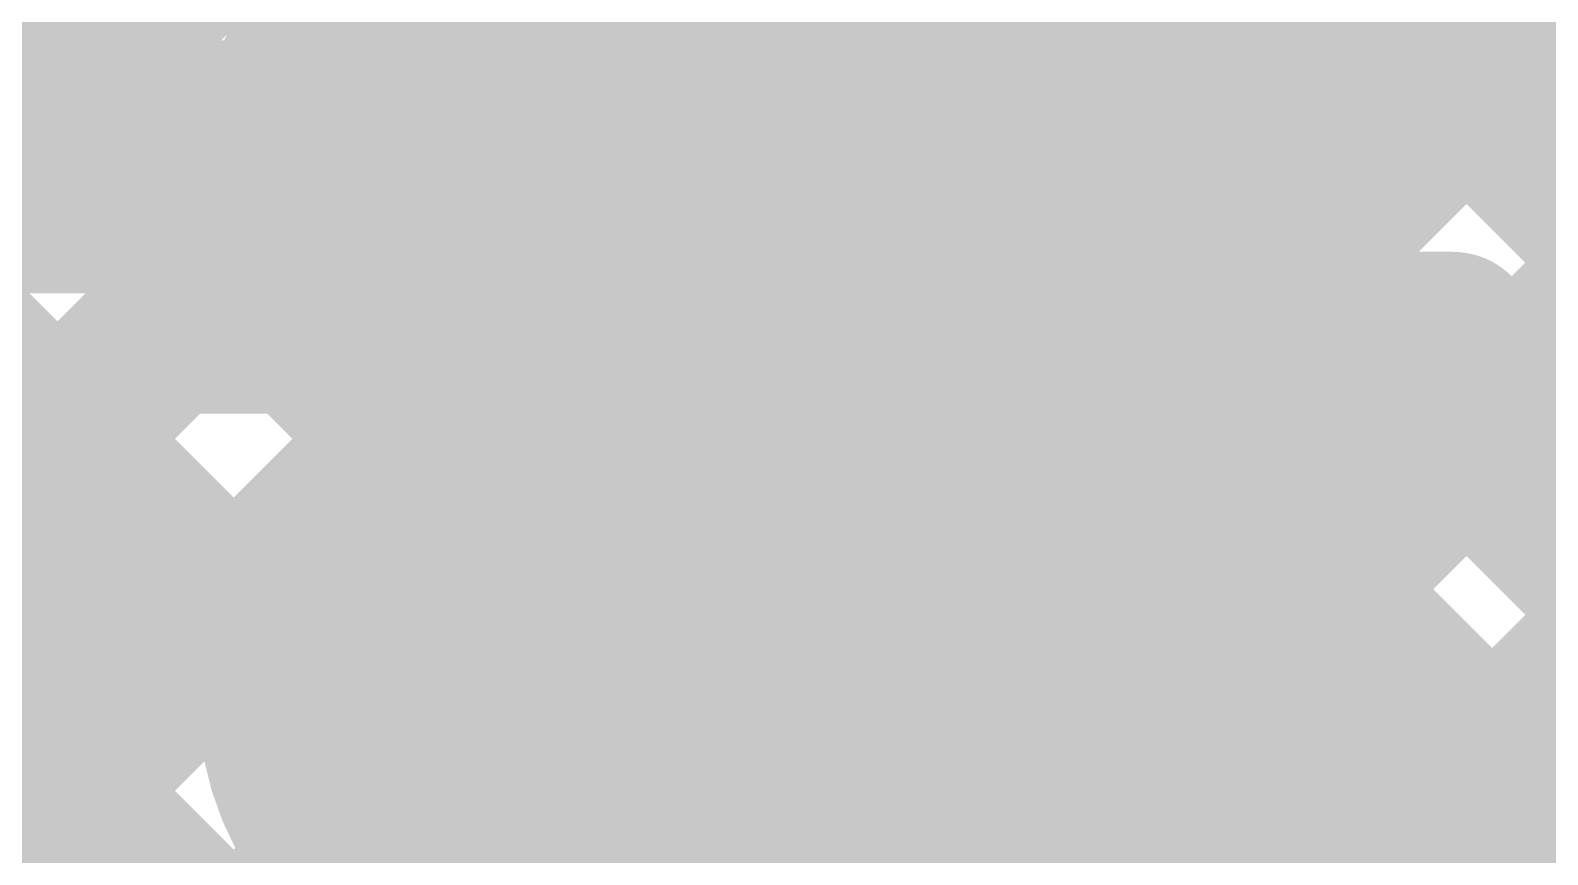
# Model space of a CAD drawing. Header units: millimetres. Extents: x 13 to 259, y -2 to 326.
# Drawn here: x 131.032 to 134.687, y 113.973 to 115.959 of the extents above; entities that cross this region are included whole.
import ezdxf

# ---------------------------------------------------------------- set-up
doc = ezdxf.new("R2010")
doc.units = ezdxf.units.MM
for name, color, linetype in [('BottomLayer', 5, 'Continuous'), ('ConnectLayer', 7, 'Continuous'), ('DrillDrawing', 1, 'Continuous'), ('Mechanical14', 56, 'Continuous'), ('Mechanical8', 56, 'Continuous'), ('MidLayer1', 16, 'Continuous'), ('MidLayer2', 76, 'Continuous'), ('MidLayer3', 90, 'Continuous'), ('MidLayer4', 156, 'Continuous'), ('MidLayer5', 130, 'Continuous'), ('MidLayer6', 216, 'Continuous'), ('MultiLayer', 9, 'Continuous'), ('TopLayer', 1, 'Continuous'), ('TopPaste', 8, 'Continuous'), ('TopSolder', 216, 'Continuous')]:
    doc.layers.add(name, color=color, linetype=linetype)

# ---------------------------------------------------------------- blocks, each defined once
blk = doc.blocks.new('SAMTEC_ASP_127797_01_185')
at = {"layer": 'Mechanical14', "const_width": 0.0999998}
for points in [[(-13.66520762, -1.8796), (-14.27480762, -1.8796)], [(-13.66520762, -2.02057), (-13.66520762, -1.8796)], [(-12.39520762, -1.8796), (-13.00480762, -1.8796)], [(-13.00480762, -2.02057), (-13.00480762, -1.8796)], [(-12.39520762, -2.02057), (-12.39520762, -1.8796)], [(-11.12520508, -1.8796), (-11.73480508, -1.8796)], [(-11.73480508, -2.02057), (-11.73480508, -1.8796)], [(-13.55090762, -2.02057), (-13.66520762, -2.02057)], [(-13.55090762, -2.37617254), (-13.55090762, -2.02057)], [(-13.00480762, -2.02057), (-13.11910762, -2.02057)], [(-13.11910762, -2.37617254), (-13.11910762, -2.02057)], [(-12.28090762, -2.02057), (-12.39520762, -2.02057)], [(-12.28090762, -2.37617254), (-12.28090762, -2.02057)], [(-11.73480508, -2.02057), (-11.84910762, -2.02057)], [(-11.84910762, -2.37617254), (-11.84910762, -2.02057)], [(-13.55090762, -2.1336), (-14.38910762, -2.1336)], [(-12.28090762, -2.1336), (-13.11910762, -2.1336)], [(-11.01090508, -2.1336), (-11.84910762, -2.1336)], [(-13.11910762, -2.37617254), (-13.55090762, -2.37617254)], [(-11.84910762, -2.37617254), (-12.28090762, -2.37617254)], [(-13.11910762, -2.70383254), (-13.55090762, -2.70383254)], [(-13.55090762, -3.05943254), (-13.55090762, -2.70383254)], [(-13.11910762, -3.05943254), (-13.11910762, -2.70383254)], [(-12.28090762, -3.05943254), (-12.28090762, -2.70383254)], [(-11.84910762, -2.70383254), (-12.28090762, -2.70383254)], [(-11.84910762, -3.05943254), (-11.84910762, -2.70383254)], [(-13.55090762, -2.94640254), (-14.38910762, -2.94640254)], [(-12.28090762, -2.94640254), (-13.11910762, -2.94640254)], [(-11.01090508, -2.94640254), (-11.84910762, -2.94640254)], [(-13.66520762, -3.20040254), (-13.66520762, -3.05943254)], [(-13.55090762, -3.05943254), (-13.66520762, -3.05943254)], [(-13.00480762, -3.05943254), (-13.11910762, -3.05943254)], [(-13.00480762, -3.20040254), (-13.00480762, -3.05943254)], [(-12.39520762, -3.20040254), (-12.39520762, -3.05943254)], [(-12.28090762, -3.05943254), (-12.39520762, -3.05943254)], [(-11.73480508, -3.05943254), (-11.84910762, -3.05943254)], [(-11.73480508, -3.20040254), (-11.73480508, -3.05943254)], [(-13.66520762, -3.20040254), (-14.27480762, -3.20040254)], [(-12.39520762, -3.20040254), (-13.00480762, -3.20040254)], [(-11.12520508, -3.20040254), (-11.73480508, -3.20040254)]]:
    blk.add_lwpolyline(points, dxfattribs=at)
at = {"layer": 'Mechanical14', "const_width": 0.0499999}
for points in [[(-13.6902063, -1.8796, 1), (-13.64020894, -1.8796, 1)], [(-13.6902063, -1.8796, 1), (-13.64020894, -1.8796, 1)], [(-13.0298063, -1.8796, 1), (-12.97980894, -1.8796, 1)], [(-13.0298063, -1.8796, 1), (-12.97980894, -1.8796, 1)], [(-12.4202063, -1.8796, 1), (-12.37020894, -1.8796, 1)], [(-12.4202063, -1.8796, 1), (-12.37020894, -1.8796, 1)], [(-11.75980376, -1.8796, 1), (-11.7098064, -1.8796, 1)], [(-11.75980376, -1.8796, 1), (-11.7098064, -1.8796, 1)], [(-13.6902063, -2.02057, 1), (-13.64020894, -2.02057, 1)], [(-13.6902063, -2.02057, 1), (-13.64020894, -2.02057, 1)], [(-13.5759063, -2.02057, 1), (-13.52590894, -2.02057, 1)], [(-13.5759063, -2.02057, 1), (-13.52590894, -2.02057, 1)], [(-13.1441063, -2.02057, 1), (-13.09410894, -2.02057, 1)], [(-13.1441063, -2.02057, 1), (-13.09410894, -2.02057, 1)], [(-13.0298063, -2.02057, 1), (-12.97980894, -2.02057, 1)], [(-13.0298063, -2.02057, 1), (-12.97980894, -2.02057, 1)], [(-12.4202063, -2.02057, 1), (-12.37020894, -2.02057, 1)], [(-12.4202063, -2.02057, 1), (-12.37020894, -2.02057, 1)], [(-12.3059063, -2.02057, 1), (-12.25590894, -2.02057, 1)], [(-12.3059063, -2.02057, 1), (-12.25590894, -2.02057, 1)], [(-11.8741063, -2.02057, 1), (-11.82410894, -2.02057, 1)], [(-11.8741063, -2.02057, 1), (-11.82410894, -2.02057, 1)], [(-11.75980376, -2.02057, 1), (-11.7098064, -2.02057, 1)], [(-11.75980376, -2.02057, 1), (-11.7098064, -2.02057, 1)], [(-13.5759063, -2.1336, 1), (-13.52590894, -2.1336, 1)], [(-13.1441063, -2.1336, 1), (-13.09410894, -2.1336, 1)], [(-12.3059063, -2.1336, 1), (-12.25590894, -2.1336, 1)], [(-11.8741063, -2.1336, 1), (-11.82410894, -2.1336, 1)], [(-13.5759063, -2.37617254, 1), (-13.52590894, -2.37617254, 1)], [(-13.5759063, -2.37617254, 1), (-13.52590894, -2.37617254, 1)], [(-13.1441063, -2.37617254, 1), (-13.09410894, -2.37617254, 1)], [(-13.1441063, -2.37617254, 1), (-13.09410894, -2.37617254, 1)], [(-12.3059063, -2.37617254, 1), (-12.25590894, -2.37617254, 1)], [(-12.3059063, -2.37617254, 1), (-12.25590894, -2.37617254, 1)], [(-11.8741063, -2.37617254, 1), (-11.82410894, -2.37617254, 1)], [(-11.8741063, -2.37617254, 1), (-11.82410894, -2.37617254, 1)], [(-13.5759063, -2.70383254, 1), (-13.52590894, -2.70383254, 1)], [(-13.5759063, -2.70383254, 1), (-13.52590894, -2.70383254, 1)], [(-13.1441063, -2.70383254, 1), (-13.09410894, -2.70383254, 1)], [(-13.1441063, -2.70383254, 1), (-13.09410894, -2.70383254, 1)], [(-12.3059063, -2.70383254, 1), (-12.25590894, -2.70383254, 1)], [(-12.3059063, -2.70383254, 1), (-12.25590894, -2.70383254, 1)], [(-11.8741063, -2.70383254, 1), (-11.82410894, -2.70383254, 1)], [(-11.8741063, -2.70383254, 1), (-11.82410894, -2.70383254, 1)], [(-13.5759063, -2.94640254, 1), (-13.52590894, -2.94640254, 1)], [(-13.1441063, -2.94640254, 1), (-13.09410894, -2.94640254, 1)], [(-12.3059063, -2.94640254, 1), (-12.25590894, -2.94640254, 1)], [(-11.8741063, -2.94640254, 1), (-11.82410894, -2.94640254, 1)], [(-13.6902063, -3.05943254, 1), (-13.64020894, -3.05943254, 1)], [(-13.6902063, -3.05943254, 1), (-13.64020894, -3.05943254, 1)], [(-13.5759063, -3.05943254, 1), (-13.52590894, -3.05943254, 1)], [(-13.5759063, -3.05943254, 1), (-13.52590894, -3.05943254, 1)], [(-13.1441063, -3.05943254, 1), (-13.09410894, -3.05943254, 1)], [(-13.1441063, -3.05943254, 1), (-13.09410894, -3.05943254, 1)], [(-13.0298063, -3.05943254, 1), (-12.97980894, -3.05943254, 1)], [(-13.0298063, -3.05943254, 1), (-12.97980894, -3.05943254, 1)], [(-12.4202063, -3.05943254, 1), (-12.37020894, -3.05943254, 1)], [(-12.4202063, -3.05943254, 1), (-12.37020894, -3.05943254, 1)], [(-12.3059063, -3.05943254, 1), (-12.25590894, -3.05943254, 1)], [(-12.3059063, -3.05943254, 1), (-12.25590894, -3.05943254, 1)], [(-11.8741063, -3.05943254, 1), (-11.82410894, -3.05943254, 1)], [(-11.8741063, -3.05943254, 1), (-11.82410894, -3.05943254, 1)], [(-11.75980376, -3.05943254, 1), (-11.7098064, -3.05943254, 1)], [(-11.75980376, -3.05943254, 1), (-11.7098064, -3.05943254, 1)], [(-13.6902063, -3.20040254, 1), (-13.64020894, -3.20040254, 1)], [(-13.6902063, -3.20040254, 1), (-13.64020894, -3.20040254, 1)], [(-13.0298063, -3.20040254, 1), (-12.97980894, -3.20040254, 1)], [(-13.0298063, -3.20040254, 1), (-12.97980894, -3.20040254, 1)], [(-12.4202063, -3.20040254, 1), (-12.37020894, -3.20040254, 1)], [(-12.4202063, -3.20040254, 1), (-12.37020894, -3.20040254, 1)], [(-11.75980376, -3.20040254, 1), (-11.7098064, -3.20040254, 1)], [(-11.75980376, -3.20040254, 1), (-11.7098064, -3.20040254, 1)]]:
    blk.add_lwpolyline(points, format="xyb", close=True, dxfattribs=at)
at = {"layer": 'Mechanical8', "const_width": 0.0999998}
for points in [[(-13.33500762, -1.905), (-13.33500762, -0.90499946)], [(-12.06500762, -1.905), (-12.06500762, -0.90499946)], [(-13.60500708, -1.905), (-14.60500762, -1.905)], [(-13.33500762, -1.905), (-14.33500816, -1.905)], [(-13.33500762, -2.90500054), (-13.33500762, -1.905)], [(-12.33500708, -1.905), (-13.33500762, -1.905)], [(-12.06500762, -1.905), (-13.06500816, -1.905)], [(-12.06500762, -2.90500054), (-12.06500762, -1.905)], [(-11.06500708, -1.905), (-12.06500762, -1.905)], [(-10.79500508, -1.905), (-11.79500562, -1.905)], [(-13.33500762, -3.17500254), (-13.33500762, -2.175002)], [(-12.06500762, -3.17500254), (-12.06500762, -2.175002)], [(-13.60500708, -3.17500254), (-14.60500762, -3.17500254)], [(-13.33500762, -3.17500254), (-14.33500816, -3.17500254)], [(-13.33500762, -4.17500308), (-13.33500762, -3.17500254)], [(-12.33500708, -3.17500254), (-13.33500762, -3.17500254)], [(-12.06500762, -3.17500254), (-13.06500816, -3.17500254)], [(-12.06500762, -4.17500308), (-12.06500762, -3.17500254)], [(-11.06500708, -3.17500254), (-12.06500762, -3.17500254)], [(-10.79500508, -3.17500254), (-11.79500562, -3.17500254)]]:
    blk.add_lwpolyline(points, dxfattribs=at)
at = {"layer": 'Mechanical8', "const_width": 0.0499999}
for points in [[(-13.3600063, -0.90499946, 1), (-13.31000894, -0.90499946, 1)], [(-12.0900063, -0.90499946, 1), (-12.04000894, -0.90499946, 1)], [(-13.63000576, -1.905, 1), (-13.5800084, -1.905, 1)], [(-13.3600063, -1.905, 1), (-13.31000894, -1.905, 1)], [(-13.3600063, -1.905, 1), (-13.31000894, -1.905, 1)], [(-13.3600063, -1.905, 1), (-13.31000894, -1.905, 1)], [(-13.3600063, -1.905, 1), (-13.31000894, -1.905, 1)], [(-13.09000684, -1.905, 1), (-13.04000948, -1.905, 1)], [(-12.36000576, -1.905, 1), (-12.3100084, -1.905, 1)], [(-12.0900063, -1.905, 1), (-12.04000894, -1.905, 1)], [(-12.0900063, -1.905, 1), (-12.04000894, -1.905, 1)], [(-12.0900063, -1.905, 1), (-12.04000894, -1.905, 1)], [(-12.0900063, -1.905, 1), (-12.04000894, -1.905, 1)], [(-11.8200043, -1.905, 1), (-11.77000694, -1.905, 1)], [(-13.3600063, -2.175002, 1), (-13.31000894, -2.175002, 1)], [(-12.0900063, -2.175002, 1), (-12.04000894, -2.175002, 1)], [(-13.3600063, -2.90500054, 1), (-13.31000894, -2.90500054, 1)], [(-12.0900063, -2.90500054, 1), (-12.04000894, -2.90500054, 1)], [(-13.63000576, -3.17500254, 1), (-13.5800084, -3.17500254, 1)], [(-13.3600063, -3.17500254, 1), (-13.31000894, -3.17500254, 1)], [(-13.3600063, -3.17500254, 1), (-13.31000894, -3.17500254, 1)], [(-13.3600063, -3.17500254, 1), (-13.31000894, -3.17500254, 1)], [(-13.3600063, -3.17500254, 1), (-13.31000894, -3.17500254, 1)], [(-13.09000684, -3.17500254, 1), (-13.04000948, -3.17500254, 1)], [(-12.36000576, -3.17500254, 1), (-12.3100084, -3.17500254, 1)], [(-12.0900063, -3.17500254, 1), (-12.04000894, -3.17500254, 1)], [(-12.0900063, -3.17500254, 1), (-12.04000894, -3.17500254, 1)], [(-12.0900063, -3.17500254, 1), (-12.04000894, -3.17500254, 1)], [(-12.0900063, -3.17500254, 1), (-12.04000894, -3.17500254, 1)], [(-11.8200043, -3.17500254, 1), (-11.77000694, -3.17500254, 1)], [(-13.3600063, -4.17500308, 1), (-13.31000894, -4.17500308, 1)], [(-12.0900063, -4.17500308, 1), (-12.04000894, -4.17500308, 1)]]:
    blk.add_lwpolyline(points, format="xyb", close=True, dxfattribs=at)
at = {"layer": 'TopLayer', "const_width": 0.31999936}
for points in [[(-13.49498698, -1.90499746, 1), (-13.17498762, -1.90499746, 1)], [(-12.22498698, -1.90499746, 1), (-11.90498762, -1.90499746, 1)], [(-13.49498698, -3.17499746, 1), (-13.17498762, -3.17499746, 1)], [(-12.22498698, -3.17499746, 1), (-11.90498762, -3.17499746, 1)]]:
    blk.add_lwpolyline(points, format="xyb", close=True, dxfattribs=at)
at = {"layer": 'TopPaste', "const_width": 0.31999936}
for points in [[(-13.49498698, -1.90499746, 1), (-13.17498762, -1.90499746, 1)], [(-12.22498698, -1.90499746, 1), (-11.90498762, -1.90499746, 1)], [(-13.49498698, -3.17499746, 1), (-13.17498762, -3.17499746, 1)], [(-12.22498698, -3.17499746, 1), (-11.90498762, -3.17499746, 1)]]:
    blk.add_lwpolyline(points, format="xyb", close=True, dxfattribs=at)
at = {"layer": 'TopSolder', "const_width": 0.42159936}
for points in [[(-13.54578698, -1.90499746, 1), (-13.12418762, -1.90499746, 1)], [(-12.27578698, -1.90499746, 1), (-11.85418762, -1.90499746, 1)], [(-13.54578698, -3.17499746, 1), (-13.12418762, -3.17499746, 1)], [(-12.27578698, -3.17499746, 1), (-11.85418762, -3.17499746, 1)]]:
    blk.add_lwpolyline(points, format="xyb", close=True, dxfattribs=at)

msp = doc.modelspace()

# ---------------------------------------------------------------- linework, layer by layer
at = {"layer": 'BottomLayer', "const_width": 0.2499995}
for points in [[(132.10005076, 115.6257149, 1), (132.35004772, 115.6257149, 1)], [(133.37005076, 115.6257149, 1), (133.62004772, 115.6257149, 1)], [(132.10005076, 114.3557149, 1), (132.35004772, 114.3557149, 1)], [(133.37005076, 114.3557149, 1), (133.62004772, 114.3557149, 1)]]:
    msp.add_lwpolyline(points, format="xyb", close=True, dxfattribs=at)
at = {"layer": 'ConnectLayer', "const_width": 0.3999992}
for points in [[(126.31580274, 123.99954372), (135.04095166, 115.2743948)], [(126.10469572, 121.66506782), (131.76932752, 116.00043602)], [(125.58611916, 121.33511674), (137.09440704, 109.82682886)], [(133.88635656, 116.06727612), (138.13348802, 120.31440758)], [(127.48703484, 120.28270838), (131.76931736, 116.00042586)], [(132.78428612, 115.81373332), (137.11703082, 120.14647802)], [(127.06277102, 119.85844456), (132.0143918, 114.90682378)], [(134.01559176, 115.34798368), (137.99506818, 119.3274601)], [(127.08447278, 118.98821516), (131.64008216, 114.43260578)], [(127.0844804, 118.98822786), (132.4359937, 113.63671456)], [(127.1769872, 118.89572106), (132.4359937, 113.63671456)], [(128.02551992, 118.89571598), (137.09440704, 109.82682886)], [(128.87404756, 118.89571598), (131.76932752, 116.00043602)], [(131.41963048, 118.89571598), (135.04095166, 115.2743948)], [(132.78428612, 115.81373332), (135.86626878, 118.89571598)], [(133.88635656, 116.06727612), (136.71479642, 118.89571598)], [(134.01559176, 115.34798368), (137.56332406, 118.89571598)], [(134.05567804, 114.53954232), (138.39122182, 118.8750861)], [(134.05567804, 114.53954232), (138.39122182, 118.8750861)], [(126.47597768, 118.74820294), (131.766818, 113.45736262)], [(126.47597768, 118.74820294), (131.766818, 113.45736262)], [(126.70004632, 118.52411398), (131.76680784, 113.45735246)], [(134.01559176, 115.34798368), (136.26004752, 117.59243944)], [(134.05567804, 114.53954232), (136.2932758, 116.77714008)], [(129.6616025, 114.3881507), (131.7808515, 116.5073997)], [(129.66164568, 114.38814816), (131.78087436, 116.50737684)], [(129.66164568, 114.38814816), (131.78087436, 116.50737684)], [(132.78427596, 115.81376888), (133.30699526, 116.33648818)], [(134.03504816, 116.2802983), (135.04095166, 115.2743948)], [(132.7724421, 115.84584908), (132.91075272, 115.70753846)], [(132.7724421, 115.84584908), (132.91075272, 115.70753846)], [(132.77245734, 115.84581352), (132.91075018, 115.70752068)], [(127.9719437, 115.7350111), (131.64526122, 115.7350111)], [(130.79921008, 115.52571256), (131.00850862, 115.7350111)], [(131.1862248, 115.7350111), (131.39552334, 115.52571256)], [(132.80483726, 115.7350111), (132.91526122, 115.7350111)], [(127.76264516, 115.52571256), (131.64358736, 115.52571256)], [(130.15628782, 114.03430838), (131.6441995, 115.52222006)], [(130.15630306, 114.0342779), (131.64420458, 115.52217942)], [(130.15630306, 114.0342779), (131.64420458, 115.52217942)], [(132.80651112, 115.52571256), (132.91358736, 115.52571256)], [(134.04769482, 115.419124), (138.36845834, 111.09836048)], [(134.04769482, 115.419124), (138.36845834, 111.09836048)], [(134.04769482, 115.419124), (138.36845834, 111.09836048)], [(120.99382456, 103.17474412), (133.05348802, 115.23440758)], [(120.99382456, 103.17474412), (133.05348802, 115.23440758)], [(132.6163337, 114.79729898), (133.05346516, 115.23443044)], [(134.27967556, 115.2257157), (134.45865666, 115.2257157)], [(134.27967556, 115.2257157), (135.33486014, 114.17053112)], [(134.45865666, 115.2257157), (137.60004738, 112.08432498)], [(132.5997602, 115.16998302), (133.03931736, 114.73042586)], [(132.59977036, 115.16999318), (133.03932752, 114.73043602)], [(132.59977036, 115.16999318), (133.03932752, 114.73043602)], [(133.60330404, 114.93569596), (133.77278046, 115.10517238)], [(133.60330404, 114.93569596), (133.77278046, 115.10517238)], [(134.51076222, 114.9946265), (134.60025404, 115.08411832)], [(120.15510386, 103.18455106), (132.03703082, 115.06647802)], [(120.15510386, 103.18455106), (132.03703082, 115.06647802)], [(126.70004632, 109.72953924), (132.03699526, 115.06648818)], [(133.49504924, 114.94571372), (133.49504924, 115.03571608)], [(133.5768728, 115.04141838), (133.71518342, 114.90310776)], [(133.5768728, 115.04141838), (133.71518342, 114.90310776)], [(134.03504816, 114.94571372), (134.03504816, 115.03571608)], [(132.61930804, 112.25464468), (135.2192622, 114.85459884)], [(132.61930804, 112.25464468), (135.2192622, 114.85459884)], [(134.03502276, 113.6703594), (135.2192622, 114.85459884)], [(127.6826504, 114.69571676), (131.2088562, 114.69571676)], [(130.19229232, 113.67915288), (131.2088562, 114.69571676)], [(130.52846386, 114.69571676), (130.8686613, 114.35552186)], [(134.0424421, 114.57584908), (137.52518342, 111.09310776)], [(134.0424421, 114.57584908), (137.52518342, 111.09310776)], [(134.0424421, 114.57584908), (137.52518342, 111.09310776)], [(131.94264696, 114.25571256), (132.09265174, 114.40571734)], [(132.074793, 114.25571256), (132.22479778, 114.40571734)], [(132.09265174, 114.40571734), (132.90717386, 114.40571734)], [(132.51551856, 114.40571734), (132.66552334, 114.25571256)], [(131.94264696, 114.25571256), (132.91358736, 114.25571256)], [(132.33330404, 113.66569596), (132.91506818, 114.2474601)], [(132.33330404, 113.66569596), (132.91506818, 114.2474601)], [(132.74564256, 114.0780802), (132.91506056, 114.2474982)], [(132.77615812, 114.14505746), (133.2843918, 113.63682378)], [(126.70004632, 108.8810116), (131.78346516, 113.96443044)], [(133.94609736, 113.97537784), (134.0288531, 113.8926221)], [(133.8993004, 113.92596976), (134.0288531, 113.79641706)], [(133.86977036, 113.89999318), (136.84932752, 110.92043602)], [(133.86977036, 113.89999318), (136.84932752, 110.92043602)], [(134.0288531, 113.79641706), (134.0288531, 113.8926221)], [(132.33326594, 113.66570358), (132.50268394, 113.83512158)], [(132.78566788, 113.26957788), (133.31118626, 113.79509626)], [(132.78567804, 113.26954232), (133.31122182, 113.7950861)], [(132.78567804, 113.26954232), (133.31122182, 113.7950861)]]:
    msp.add_lwpolyline(points, dxfattribs=at)
at = {"layer": 'ConnectLayer'}
for points, const_width in [([(132.81504806, 115.6257149, 1), (131.63505042, 115.6257149, 1)], 0.3999992), ([(132.81504806, 115.6257149, 1), (131.63505042, 115.6257149, 1)], 0.3999992), ([(132.81504806, 115.6257149, 1), (131.63505042, 115.6257149, 1)], 0.3999992), ([(134.08504806, 115.6257149, 1), (132.90505042, 115.6257149, 1)], 0.3999992), ([(134.08504806, 115.6257149, 1), (132.90505042, 115.6257149, 1)], 0.3999992), ([(133.78635676, 116.06727612, 1), (133.98635636, 116.06727612, 1)], 0.1999996), ([(133.78635676, 116.06727612, 1), (133.98635636, 116.06727612, 1)], 0.1999996), ([(131.66931756, 116.00042586, 1), (131.86931716, 116.00042586, 1)], 0.1999996), ([(131.66932772, 116.00043602, 1), (131.86932732, 116.00043602, 1)], 0.1999996), ([(131.66932772, 116.00043602, 1), (131.86932732, 116.00043602, 1)], 0.1999996), ([(133.87518564, 115.96859458, 1), (134.07518524, 115.96859458, 1)], 0.1999996), ([(133.87518564, 115.96859458, 1), (134.07518524, 115.96859458, 1)], 0.1999996), ([(133.87518564, 115.96859458, 1), (134.07518524, 115.96859458, 1)], 0.1999996), ([(132.6724423, 115.84584908, 1), (132.8724419, 115.84584908, 1)], 0.1999996), ([(132.6724423, 115.84584908, 1), (132.8724419, 115.84584908, 1)], 0.1999996), ([(132.67245754, 115.84581352, 1), (132.87245714, 115.84581352, 1)], 0.1999996), ([(132.68427616, 115.81376888, 1), (132.88427576, 115.81376888, 1)], 0.1999996), ([(132.68428632, 115.81373332, 1), (132.88428592, 115.81373332, 1)], 0.1999996), ([(132.68428632, 115.81373332, 1), (132.88428592, 115.81373332, 1)], 0.1999996), ([(130.90850882, 115.7350111, 1), (131.10850842, 115.7350111, 1)], 0.1999996), ([(131.086225, 115.7350111, 1), (131.2862246, 115.7350111, 1)], 0.1999996), ([(131.54526142, 115.7350111, 1), (131.74526102, 115.7350111, 1)], 0.1999996), ([(131.54526142, 115.7350111, 1), (131.74526102, 115.7350111, 1)], 0.1999996), ([(132.70483746, 115.7350111, 1), (132.90483706, 115.7350111, 1)], 0.1999996), ([(132.70483746, 115.7350111, 1), (132.90483706, 115.7350111, 1)], 0.1999996), ([(132.81075038, 115.70752068, 1), (133.01074998, 115.70752068, 1)], 0.1999996), ([(132.81075292, 115.70753846, 1), (133.01075252, 115.70753846, 1)], 0.1999996), ([(132.81075292, 115.70753846, 1), (133.01075252, 115.70753846, 1)], 0.1999996), ([(132.81526142, 115.7350111, 1), (133.01526102, 115.7350111, 1)], 0.1999996), ([(132.81526142, 115.7350111, 1), (133.01526102, 115.7350111, 1)], 0.1999996), ([(131.53505062, 115.6257149, 1), (131.73505022, 115.6257149, 1)], 0.1999996), ([(131.53505062, 115.6257149, 1), (131.73505022, 115.6257149, 1)], 0.1999996), ([(131.53505062, 115.6257149, 1), (131.73505022, 115.6257149, 1)], 0.1999996), ([(132.71504826, 115.6257149, 1), (132.91504786, 115.6257149, 1)], 0.1999996), ([(132.71504826, 115.6257149, 1), (132.91504786, 115.6257149, 1)], 0.1999996), ([(132.71504826, 115.6257149, 1), (132.91504786, 115.6257149, 1)], 0.1999996), ([(132.71504826, 115.6257149, 1), (132.91504786, 115.6257149, 1)], 0.1999996), ([(132.71504826, 115.6257149, 1), (132.91504786, 115.6257149, 1)], 0.1999996), ([(132.80505062, 115.6257149, 1), (133.00505022, 115.6257149, 1)], 0.1999996), ([(132.80505062, 115.6257149, 1), (133.00505022, 115.6257149, 1)], 0.1999996), ([(133.98504826, 115.6257149, 1), (134.18504786, 115.6257149, 1)], 0.1999996), ([(133.98504826, 115.6257149, 1), (134.18504786, 115.6257149, 1)], 0.1999996), ([(133.98504826, 115.6257149, 1), (134.18504786, 115.6257149, 1)], 0.1999996), ([(133.98504826, 115.6257149, 1), (134.18504786, 115.6257149, 1)], 0.1999996), ([(131.29552354, 115.52571256, 1), (131.49552314, 115.52571256, 1)], 0.1999996), ([(131.54358756, 115.52571256, 1), (131.74358716, 115.52571256, 1)], 0.1999996), ([(131.54358756, 115.52571256, 1), (131.74358716, 115.52571256, 1)], 0.1999996), ([(131.5441997, 115.52222006, 1), (131.7441993, 115.52222006, 1)], 0.1999996), ([(131.54420478, 115.52217942, 1), (131.74420438, 115.52217942, 1)], 0.1999996), ([(131.54420478, 115.52217942, 1), (131.74420438, 115.52217942, 1)], 0.1999996), ([(132.70651132, 115.52571256, 1), (132.90651092, 115.52571256, 1)], 0.1999996), ([(132.70651132, 115.52571256, 1), (132.90651092, 115.52571256, 1)], 0.1999996), ([(132.81358756, 115.52571256, 1), (133.01358716, 115.52571256, 1)], 0.1999996), ([(132.81358756, 115.52571256, 1), (133.01358716, 115.52571256, 1)], 0.1999996), ([(133.94769502, 115.419124, 1), (134.14769462, 115.419124, 1)], 0.1999996), ([(133.94769502, 115.419124, 1), (134.14769462, 115.419124, 1)], 0.1999996), ([(133.94769502, 115.419124, 1), (134.14769462, 115.419124, 1)], 0.1999996), ([(133.91559196, 115.34798368, 1), (134.11559156, 115.34798368, 1)], 0.1999996), ([(133.91559196, 115.34798368, 1), (134.11559156, 115.34798368, 1)], 0.1999996), ([(133.91559196, 115.34798368, 1), (134.11559156, 115.34798368, 1)], 0.1999996), ([(133.87518564, 115.28283522, 1), (134.07518524, 115.28283522, 1)], 0.1999996), ([(133.87518564, 115.28283522, 1), (134.07518524, 115.28283522, 1)], 0.1999996), ([(133.87518564, 115.28283522, 1), (134.07518524, 115.28283522, 1)], 0.1999996), ([(132.95346536, 115.23443044, 1), (133.15346496, 115.23443044, 1)], 0.1999996), ([(132.95348822, 115.23440758, 1), (133.15348782, 115.23440758, 1)], 0.1999996), ([(132.95348822, 115.23440758, 1), (133.15348782, 115.23440758, 1)], 0.1999996), ([(134.17967576, 115.2257157, 1), (134.37967536, 115.2257157, 1)], 0.1999996), ([(134.17967576, 115.2257157, 1), (134.37967536, 115.2257157, 1)], 0.1999996), ([(134.35865686, 115.2257157, 1), (134.55865646, 115.2257157, 1)], 0.1999996), ([(134.35865686, 115.2257157, 1), (134.55865646, 115.2257157, 1)], 0.1999996), ([(132.4997604, 115.16998302, 1), (132.69976, 115.16998302, 1)], 0.1999996), ([(132.49977056, 115.16999318, 1), (132.69977016, 115.16999318, 1)], 0.1999996), ([(132.49977056, 115.16999318, 1), (132.69977016, 115.16999318, 1)], 0.1999996), ([(133.67278066, 115.10517238, 1), (133.87278026, 115.10517238, 1)], 0.1999996), ([(133.67278066, 115.10517238, 1), (133.87278026, 115.10517238, 1)], 0.1999996), ([(134.50025424, 115.08411832, 1), (134.70025384, 115.08411832, 1)], 0.1999996), ([(131.93699546, 115.06648818, 1), (132.13699506, 115.06648818, 1)], 0.1999996), ([(131.93703102, 115.06647802, 1), (132.13703062, 115.06647802, 1)], 0.1999996), ([(131.93703102, 115.06647802, 1), (132.13703062, 115.06647802, 1)], 0.1999996), ([(133.39504944, 115.03571608, 1), (133.59504904, 115.03571608, 1)], 0.1999996), ([(133.39504944, 115.03571608, 1), (133.59504904, 115.03571608, 1)], 0.1999996), ([(133.476873, 115.04141838, 1), (133.6768726, 115.04141838, 1)], 0.1999996), ([(133.476873, 115.04141838, 1), (133.6768726, 115.04141838, 1)], 0.1999996), ([(133.93504836, 115.03571608, 1), (134.13504796, 115.03571608, 1)], 0.1999996), ([(133.93504836, 115.03571608, 1), (134.13504796, 115.03571608, 1)], 0.1999996), ([(133.93504836, 115.03571608, 1), (134.13504796, 115.03571608, 1)], 0.1999996), ([(134.41076242, 114.9946265, 1), (134.61076202, 114.9946265, 1)], 0.1999996), ([(132.81504806, 114.3557149, 1), (131.63505042, 114.3557149, 1)], 0.3999992), ([(134.08504806, 114.3557149, 1), (132.90505042, 114.3557149, 1)], 0.3999992), ([(134.08504806, 114.3557149, 1), (132.90505042, 114.3557149, 1)], 0.3999992), ([(133.39504944, 114.94571372, 1), (133.59504904, 114.94571372, 1)], 0.1999996), ([(133.39504944, 114.94571372, 1), (133.59504904, 114.94571372, 1)], 0.1999996), ([(133.93504836, 114.94571372, 1), (134.13504796, 114.94571372, 1)], 0.1999996), ([(133.93504836, 114.94571372, 1), (134.13504796, 114.94571372, 1)], 0.1999996), ([(133.93504836, 114.94571372, 1), (134.13504796, 114.94571372, 1)], 0.1999996), ([(131.914392, 114.90682378, 1), (132.1143916, 114.90682378, 1)], 0.1999996), ([(133.50330424, 114.93569596, 1), (133.70330384, 114.93569596, 1)], 0.1999996), ([(133.50330424, 114.93569596, 1), (133.70330384, 114.93569596, 1)], 0.1999996), ([(133.61518362, 114.90310776, 1), (133.81518322, 114.90310776, 1)], 0.1999996), ([(133.61518362, 114.90310776, 1), (133.81518322, 114.90310776, 1)], 0.1999996), ([(132.5163339, 114.79729898, 1), (132.7163335, 114.79729898, 1)], 0.1999996), ([(132.93931756, 114.73042586, 1), (133.13931716, 114.73042586, 1)], 0.1999996), ([(132.93932772, 114.73043602, 1), (133.13932732, 114.73043602, 1)], 0.1999996), ([(132.93932772, 114.73043602, 1), (133.13932732, 114.73043602, 1)], 0.1999996), ([(131.1088564, 114.69571676, 1), (131.308856, 114.69571676, 1)], 0.1999996), ([(131.1088564, 114.69571676, 1), (131.308856, 114.69571676, 1)], 0.1999996), ([(133.87518564, 114.69859458, 1), (134.07518524, 114.69859458, 1)], 0.1999996), ([(133.87518564, 114.69859458, 1), (134.07518524, 114.69859458, 1)], 0.1999996), ([(133.87518564, 114.69859458, 1), (134.07518524, 114.69859458, 1)], 0.1999996), ([(133.9424423, 114.57584908, 1), (134.1424419, 114.57584908, 1)], 0.1999996), ([(133.9424423, 114.57584908, 1), (134.1424419, 114.57584908, 1)], 0.1999996), ([(133.9424423, 114.57584908, 1), (134.1424419, 114.57584908, 1)], 0.1999996), ([(133.95567824, 114.53954232, 1), (134.15567784, 114.53954232, 1)], 0.1999996), ([(133.95567824, 114.53954232, 1), (134.15567784, 114.53954232, 1)], 0.1999996), ([(133.95567824, 114.53954232, 1), (134.15567784, 114.53954232, 1)], 0.1999996), ([(131.54008236, 114.43260578, 1), (131.74008196, 114.43260578, 1)], 0.1999996), ([(131.99265194, 114.40571734, 1), (132.19265154, 114.40571734, 1)], 0.1999996), ([(131.99265194, 114.40571734, 1), (132.19265154, 114.40571734, 1)], 0.1999996), ([(132.27504914, 114.3557149, 1), (132.17504934, 114.3557149, 1)], 0.3999992), ([(132.12479798, 114.40571734, 1), (132.32479758, 114.40571734, 1)], 0.1999996), ([(132.41551876, 114.40571734, 1), (132.61551836, 114.40571734, 1)], 0.1999996), ([(132.80717406, 114.40571734, 1), (133.00717366, 114.40571734, 1)], 0.1999996), ([(132.80717406, 114.40571734, 1), (133.00717366, 114.40571734, 1)], 0.1999996), ([(130.7686615, 114.35552186, 1), (130.9686611, 114.35552186, 1)], 0.1999996), ([(131.53505062, 114.3557149, 1), (131.73505022, 114.3557149, 1)], 0.1999996), ([(132.07504954, 114.3557149, 1), (132.27504914, 114.3557149, 1)], 0.1999996), ([(132.17504934, 114.3557149, 1), (132.37504894, 114.3557149, 1)], 0.1999996), ([(132.71504826, 114.3557149, 1), (132.91504786, 114.3557149, 1)], 0.1999996), ([(132.80505062, 114.3557149, 1), (133.00505022, 114.3557149, 1)], 0.1999996), ([(132.80505062, 114.3557149, 1), (133.00505022, 114.3557149, 1)], 0.1999996), ([(133.98504826, 114.3557149, 1), (134.18504786, 114.3557149, 1)], 0.1999996), ([(133.98504826, 114.3557149, 1), (134.18504786, 114.3557149, 1)], 0.1999996), ([(133.98504826, 114.3557149, 1), (134.18504786, 114.3557149, 1)], 0.1999996), ([(133.98504826, 114.3557149, 1), (134.18504786, 114.3557149, 1)], 0.1999996), ([(131.84264716, 114.25571256, 1), (132.04264676, 114.25571256, 1)], 0.1999996), ([(131.84264716, 114.25571256, 1), (132.04264676, 114.25571256, 1)], 0.1999996), ([(131.9747932, 114.25571256, 1), (132.1747928, 114.25571256, 1)], 0.1999996), ([(132.56552354, 114.25571256, 1), (132.76552314, 114.25571256, 1)], 0.1999996), ([(132.81358756, 114.25571256, 1), (133.01358716, 114.25571256, 1)], 0.1999996), ([(132.81358756, 114.25571256, 1), (133.01358716, 114.25571256, 1)], 0.1999996), ([(132.81506076, 114.2474982, 1), (133.01506036, 114.2474982, 1)], 0.1999996), ([(132.81506838, 114.2474601, 1), (133.01506798, 114.2474601, 1)], 0.1999996), ([(132.81506838, 114.2474601, 1), (133.01506798, 114.2474601, 1)], 0.1999996), ([(132.67615832, 114.14505746, 1), (132.87615792, 114.14505746, 1)], 0.1999996), ([(132.64564276, 114.0780802, 1), (132.84564236, 114.0780802, 1)], 0.1999996), ([(133.87518564, 114.01283522, 1), (134.07518524, 114.01283522, 1)], 0.1999996), ([(133.87518564, 114.01283522, 1), (134.07518524, 114.01283522, 1)], 0.1999996), ([(133.87518564, 114.01283522, 1), (134.07518524, 114.01283522, 1)], 0.1999996), ([(131.68346536, 113.96443044, 1), (131.88346496, 113.96443044, 1)], 0.1999996), ([(133.84609756, 113.97537784, 1), (134.04609716, 113.97537784, 1)], 0.1999996), ([(133.7993006, 113.92596976, 1), (133.9993002, 113.92596976, 1)], 0.1999996), ([(133.76977056, 113.89999318, 1), (133.96977016, 113.89999318, 1)], 0.1999996), ([(133.76977056, 113.89999318, 1), (133.96977016, 113.89999318, 1)], 0.1999996), ([(133.9288533, 113.8926221, 1), (134.1288529, 113.8926221, 1)], 0.1999996), ([(133.9288533, 113.8926221, 1), (134.1288529, 113.8926221, 1)], 0.1999996), ([(132.40268414, 113.83512158, 1), (132.60268374, 113.83512158, 1)], 0.1999996), ([(133.21118646, 113.79509626, 1), (133.41118606, 113.79509626, 1)], 0.1999996), ([(133.21122202, 113.7950861, 1), (133.41122162, 113.7950861, 1)], 0.1999996), ([(133.21122202, 113.7950861, 1), (133.41122162, 113.7950861, 1)], 0.1999996), ([(133.9288533, 113.79641706, 1), (134.1288529, 113.79641706, 1)], 0.1999996), ([(133.9288533, 113.79641706, 1), (134.1288529, 113.79641706, 1)], 0.1999996)]:
    msp.add_lwpolyline(points, format="xyb", close=True, dxfattribs=dict(at, const_width=const_width))
at = {"layer": 'ConnectLayer', "const_width": 0.3999992}
for points in [[(133.49504924, 115.03571608, -0.9999999999999999), (133.49504924, 116.21571372)], [(134.03504816, 116.21571372, -0.1193936683117568), (133.97518544, 115.96859458)], [(134.03504816, 116.21571372, -0.1193936683117568), (133.97518544, 115.96859458)], [(133.97518544, 115.96859458, -0.1562909996222689), (134.08504806, 115.6257149)], [(131.64358736, 115.52571256, -0.08939763531283486), (131.64526122, 115.7350111)], [(132.80483726, 115.7350111, -0.04661481840693943), (132.81504806, 115.6257149)], [(132.91358736, 115.52571256, -0.08939763531283486), (132.91526122, 115.7350111)], [(132.81504806, 115.6257149, -0.04260526990163517), (132.80651112, 115.52571256)], [(134.08504806, 115.6257149, -0.1562909996222691), (133.97518544, 115.28283522)], [(133.97518544, 115.28283522, -0.1193936683117569), (134.03504816, 115.03571608)], [(133.97518544, 115.28283522, -0.1193936683117569), (134.03504816, 115.03571608)], [(133.49504924, 113.76571608, -0.9999999999999999), (133.49504924, 114.94571372)], [(134.03504816, 114.94571372, -0.1193936683117568), (133.97518544, 114.69859458)], [(134.03504816, 114.94571372, -0.1193936683117568), (133.97518544, 114.69859458)], [(133.97518544, 114.69859458, -0.1562909996222689), (134.08504806, 114.3557149)], [(132.91358736, 114.25571256, -0.06387915673505597), (132.90717386, 114.40571734)], [(134.08504806, 114.3557149, -0.1562909996222691), (133.97518544, 114.01283522)], [(133.97518544, 114.01283522, -0.1193936683117569), (134.03504816, 113.76571608)], [(133.97518544, 114.01283522, -0.1193936683117569), (134.03504816, 113.76571608)]]:
    msp.add_lwpolyline(points, format="xyb", dxfattribs=at)
at = {"layer": 'DrillDrawing', "const_width": 0.0508}
for points in [[(132.09804924, 115.7527149), (132.09804924, 115.8797149)], [(132.09804924, 115.8797149), (132.35204924, 115.8797149)], [(132.35204924, 115.7527149), (132.35204924, 115.8797149)], [(133.36804924, 115.7527149), (133.36804924, 115.8797149)], [(133.36804924, 115.8797149), (133.62204924, 115.8797149)], [(133.62204924, 115.7527149), (133.62204924, 115.8797149)], [(131.97104924, 115.4987149), (131.97104924, 115.7527149)], [(131.97104924, 115.7527149), (132.09804924, 115.7527149)], [(132.35204924, 115.7527149), (132.47904924, 115.7527149)], [(132.47904924, 115.4987149), (132.47904924, 115.7527149)], [(133.24104924, 115.4987149), (133.24104924, 115.7527149)], [(133.24104924, 115.7527149), (133.36804924, 115.7527149)], [(133.62204924, 115.7527149), (133.74904924, 115.7527149)], [(133.74904924, 115.4987149), (133.74904924, 115.7527149)], [(131.97104924, 115.4987149), (132.09804924, 115.4987149)], [(132.09804924, 115.3717149), (132.09804924, 115.4987149)], [(132.35204924, 115.4987149), (132.47904924, 115.4987149)], [(132.35204924, 115.3717149), (132.35204924, 115.4987149)], [(133.24104924, 115.4987149), (133.36804924, 115.4987149)], [(133.36804924, 115.3717149), (133.36804924, 115.4987149)], [(133.62204924, 115.4987149), (133.74904924, 115.4987149)], [(133.62204924, 115.3717149), (133.62204924, 115.4987149)], [(132.09804924, 115.3717149), (132.35204924, 115.3717149)], [(133.36804924, 115.3717149), (133.62204924, 115.3717149)], [(132.09804924, 114.4827149), (132.09804924, 114.6097149)], [(132.09804924, 114.6097149), (132.35204924, 114.6097149)], [(132.35204924, 114.4827149), (132.35204924, 114.6097149)], [(133.36804924, 114.4827149), (133.36804924, 114.6097149)], [(133.36804924, 114.6097149), (133.62204924, 114.6097149)], [(133.62204924, 114.4827149), (133.62204924, 114.6097149)], [(131.97104924, 114.2287149), (131.97104924, 114.4827149)], [(131.97104924, 114.4827149), (132.09804924, 114.4827149)], [(132.35204924, 114.4827149), (132.47904924, 114.4827149)], [(132.47904924, 114.2287149), (132.47904924, 114.4827149)], [(133.24104924, 114.2287149), (133.24104924, 114.4827149)], [(133.24104924, 114.4827149), (133.36804924, 114.4827149)], [(133.62204924, 114.4827149), (133.74904924, 114.4827149)], [(133.74904924, 114.2287149), (133.74904924, 114.4827149)], [(131.97104924, 114.2287149), (132.09804924, 114.2287149)], [(132.09804924, 114.1017149), (132.09804924, 114.2287149)], [(132.35204924, 114.2287149), (132.47904924, 114.2287149)], [(132.35204924, 114.1017149), (132.35204924, 114.2287149)], [(133.24104924, 114.2287149), (133.36804924, 114.2287149)], [(133.36804924, 114.1017149), (133.36804924, 114.2287149)], [(133.62204924, 114.2287149), (133.74904924, 114.2287149)], [(133.62204924, 114.1017149), (133.62204924, 114.2287149)], [(132.09804924, 114.1017149), (132.35204924, 114.1017149)], [(133.36804924, 114.1017149), (133.62204924, 114.1017149)]]:
    msp.add_lwpolyline(points, dxfattribs=at)
at = {"layer": 'DrillDrawing', "const_width": 0.0254}
for points in [[(132.08534924, 115.8797149, 1), (132.11074924, 115.8797149, 1)], [(132.08534924, 115.8797149, 1), (132.11074924, 115.8797149, 1)], [(132.33934924, 115.8797149, 1), (132.36474924, 115.8797149, 1)], [(132.33934924, 115.8797149, 1), (132.36474924, 115.8797149, 1)], [(133.35534924, 115.8797149, 1), (133.38074924, 115.8797149, 1)], [(133.35534924, 115.8797149, 1), (133.38074924, 115.8797149, 1)], [(133.60934924, 115.8797149, 1), (133.63474924, 115.8797149, 1)], [(133.60934924, 115.8797149, 1), (133.63474924, 115.8797149, 1)], [(131.95834924, 115.7527149, 1), (131.98374924, 115.7527149, 1)], [(131.95834924, 115.7527149, 1), (131.98374924, 115.7527149, 1)], [(132.08534924, 115.7527149, 1), (132.11074924, 115.7527149, 1)], [(132.08534924, 115.7527149, 1), (132.11074924, 115.7527149, 1)], [(132.33934924, 115.7527149, 1), (132.36474924, 115.7527149, 1)], [(132.33934924, 115.7527149, 1), (132.36474924, 115.7527149, 1)], [(132.46634924, 115.7527149, 1), (132.49174924, 115.7527149, 1)], [(132.46634924, 115.7527149, 1), (132.49174924, 115.7527149, 1)], [(133.22834924, 115.7527149, 1), (133.25374924, 115.7527149, 1)], [(133.22834924, 115.7527149, 1), (133.25374924, 115.7527149, 1)], [(133.35534924, 115.7527149, 1), (133.38074924, 115.7527149, 1)], [(133.35534924, 115.7527149, 1), (133.38074924, 115.7527149, 1)], [(133.60934924, 115.7527149, 1), (133.63474924, 115.7527149, 1)], [(133.60934924, 115.7527149, 1), (133.63474924, 115.7527149, 1)], [(133.73634924, 115.7527149, 1), (133.76174924, 115.7527149, 1)], [(133.73634924, 115.7527149, 1), (133.76174924, 115.7527149, 1)], [(131.95834924, 115.4987149, 1), (131.98374924, 115.4987149, 1)], [(131.95834924, 115.4987149, 1), (131.98374924, 115.4987149, 1)], [(132.08534924, 115.4987149, 1), (132.11074924, 115.4987149, 1)], [(132.08534924, 115.4987149, 1), (132.11074924, 115.4987149, 1)], [(132.33934924, 115.4987149, 1), (132.36474924, 115.4987149, 1)], [(132.33934924, 115.4987149, 1), (132.36474924, 115.4987149, 1)], [(132.46634924, 115.4987149, 1), (132.49174924, 115.4987149, 1)], [(132.46634924, 115.4987149, 1), (132.49174924, 115.4987149, 1)], [(133.22834924, 115.4987149, 1), (133.25374924, 115.4987149, 1)], [(133.22834924, 115.4987149, 1), (133.25374924, 115.4987149, 1)], [(133.35534924, 115.4987149, 1), (133.38074924, 115.4987149, 1)], [(133.35534924, 115.4987149, 1), (133.38074924, 115.4987149, 1)], [(133.60934924, 115.4987149, 1), (133.63474924, 115.4987149, 1)], [(133.60934924, 115.4987149, 1), (133.63474924, 115.4987149, 1)], [(133.73634924, 115.4987149, 1), (133.76174924, 115.4987149, 1)], [(133.73634924, 115.4987149, 1), (133.76174924, 115.4987149, 1)], [(132.08534924, 115.3717149, 1), (132.11074924, 115.3717149, 1)], [(132.08534924, 115.3717149, 1), (132.11074924, 115.3717149, 1)], [(132.33934924, 115.3717149, 1), (132.36474924, 115.3717149, 1)], [(132.33934924, 115.3717149, 1), (132.36474924, 115.3717149, 1)], [(133.35534924, 115.3717149, 1), (133.38074924, 115.3717149, 1)], [(133.35534924, 115.3717149, 1), (133.38074924, 115.3717149, 1)], [(133.60934924, 115.3717149, 1), (133.63474924, 115.3717149, 1)], [(133.60934924, 115.3717149, 1), (133.63474924, 115.3717149, 1)], [(132.08534924, 114.6097149, 1), (132.11074924, 114.6097149, 1)], [(132.08534924, 114.6097149, 1), (132.11074924, 114.6097149, 1)], [(132.33934924, 114.6097149, 1), (132.36474924, 114.6097149, 1)], [(132.33934924, 114.6097149, 1), (132.36474924, 114.6097149, 1)], [(133.35534924, 114.6097149, 1), (133.38074924, 114.6097149, 1)], [(133.35534924, 114.6097149, 1), (133.38074924, 114.6097149, 1)], [(133.60934924, 114.6097149, 1), (133.63474924, 114.6097149, 1)], [(133.60934924, 114.6097149, 1), (133.63474924, 114.6097149, 1)], [(131.95834924, 114.4827149, 1), (131.98374924, 114.4827149, 1)], [(131.95834924, 114.4827149, 1), (131.98374924, 114.4827149, 1)], [(132.08534924, 114.4827149, 1), (132.11074924, 114.4827149, 1)], [(132.08534924, 114.4827149, 1), (132.11074924, 114.4827149, 1)], [(132.33934924, 114.4827149, 1), (132.36474924, 114.4827149, 1)], [(132.33934924, 114.4827149, 1), (132.36474924, 114.4827149, 1)], [(132.46634924, 114.4827149, 1), (132.49174924, 114.4827149, 1)], [(132.46634924, 114.4827149, 1), (132.49174924, 114.4827149, 1)], [(133.22834924, 114.4827149, 1), (133.25374924, 114.4827149, 1)], [(133.22834924, 114.4827149, 1), (133.25374924, 114.4827149, 1)], [(133.35534924, 114.4827149, 1), (133.38074924, 114.4827149, 1)], [(133.35534924, 114.4827149, 1), (133.38074924, 114.4827149, 1)], [(133.60934924, 114.4827149, 1), (133.63474924, 114.4827149, 1)], [(133.60934924, 114.4827149, 1), (133.63474924, 114.4827149, 1)], [(133.73634924, 114.4827149, 1), (133.76174924, 114.4827149, 1)], [(133.73634924, 114.4827149, 1), (133.76174924, 114.4827149, 1)], [(131.95834924, 114.2287149, 1), (131.98374924, 114.2287149, 1)], [(131.95834924, 114.2287149, 1), (131.98374924, 114.2287149, 1)], [(132.08534924, 114.2287149, 1), (132.11074924, 114.2287149, 1)], [(132.08534924, 114.2287149, 1), (132.11074924, 114.2287149, 1)], [(132.33934924, 114.2287149, 1), (132.36474924, 114.2287149, 1)], [(132.33934924, 114.2287149, 1), (132.36474924, 114.2287149, 1)], [(132.46634924, 114.2287149, 1), (132.49174924, 114.2287149, 1)], [(132.46634924, 114.2287149, 1), (132.49174924, 114.2287149, 1)], [(133.22834924, 114.2287149, 1), (133.25374924, 114.2287149, 1)], [(133.22834924, 114.2287149, 1), (133.25374924, 114.2287149, 1)], [(133.35534924, 114.2287149, 1), (133.38074924, 114.2287149, 1)], [(133.35534924, 114.2287149, 1), (133.38074924, 114.2287149, 1)], [(133.60934924, 114.2287149, 1), (133.63474924, 114.2287149, 1)], [(133.60934924, 114.2287149, 1), (133.63474924, 114.2287149, 1)], [(133.73634924, 114.2287149, 1), (133.76174924, 114.2287149, 1)], [(133.73634924, 114.2287149, 1), (133.76174924, 114.2287149, 1)], [(132.08534924, 114.1017149, 1), (132.11074924, 114.1017149, 1)], [(132.08534924, 114.1017149, 1), (132.11074924, 114.1017149, 1)], [(132.33934924, 114.1017149, 1), (132.36474924, 114.1017149, 1)], [(132.33934924, 114.1017149, 1), (132.36474924, 114.1017149, 1)], [(133.35534924, 114.1017149, 1), (133.38074924, 114.1017149, 1)], [(133.35534924, 114.1017149, 1), (133.38074924, 114.1017149, 1)], [(133.60934924, 114.1017149, 1), (133.63474924, 114.1017149, 1)], [(133.60934924, 114.1017149, 1), (133.63474924, 114.1017149, 1)]]:
    msp.add_lwpolyline(points, format="xyb", close=True, dxfattribs=at)
at = {"layer": 'MidLayer1', "const_width": 0.2499995}
for points in [[(132.10005076, 115.6257149, 1), (132.35004772, 115.6257149, 1)], [(133.37005076, 115.6257149, 1), (133.62004772, 115.6257149, 1)], [(132.10005076, 114.3557149, 1), (132.35004772, 114.3557149, 1)], [(133.37005076, 114.3557149, 1), (133.62004772, 114.3557149, 1)]]:
    msp.add_lwpolyline(points, format="xyb", close=True, dxfattribs=at)
at = {"layer": 'MidLayer2'}
for points, const_width in [([(132.10005076, 115.6257149, 1), (132.35004772, 115.6257149, 1)], 0.2499995), ([(133.37005076, 115.6257149, 1), (133.62004772, 115.6257149, 1)], 0.2499995), ([(132.10005076, 114.3557149, 1), (132.35004772, 114.3557149, 1)], 0.2499995), ([(133.37005076, 114.3557149, 1), (133.62004772, 114.3557149, 1)], 0.2499995), ([(131.24415712, 114.50000976, 1), (131.31915824, 114.50000976, 1)], 0.07499858), ([(131.24415712, 114.50000976, 1), (131.31915824, 114.50000976, 1)], 0.07499858)]:
    msp.add_lwpolyline(points, format="xyb", close=True, dxfattribs=dict(at, const_width=const_width))
at = {"layer": 'MidLayer2', "const_width": 0.1499997}
for points in [[(127.90004646, 114.50000976), (131.28165768, 114.50000976)], [(131.28165768, 114.50000976), (132.2066571, 113.57501034)]]:
    msp.add_lwpolyline(points, dxfattribs=at)
at = {"layer": 'MidLayer3'}
for points, const_width in [([(132.10005076, 115.6257149, 1), (132.35004772, 115.6257149, 1)], 0.2499995), ([(133.37005076, 115.6257149, 1), (133.62004772, 115.6257149, 1)], 0.2499995), ([(133.59575008, 115.6257149, 1), (133.65574996, 115.6257149, 1)], 0.05999988), ([(133.59575008, 115.6257149, 1), (133.65574996, 115.6257149, 1)], 0.05999988), ([(134.59434092, 115.6257149, 1), (134.6543408, 115.6257149, 1)], 0.05999988), ([(134.59434092, 115.6257149, 1), (134.6543408, 115.6257149, 1)], 0.05999988), ([(133.5950465, 115.62501132, 1), (133.65504638, 115.62501132, 1)], 0.05999988), ([(133.77027856, 115.11071466, 1), (133.84527968, 115.11071466, 1)], 0.07499858), ([(133.77027856, 115.11071466, 1), (133.84527968, 115.11071466, 1)], 0.07499858), ([(131.8832516, 114.82071524, 1), (131.95825272, 114.82071524, 1)], 0.07499858), ([(131.8832516, 114.82071524, 1), (131.95825272, 114.82071524, 1)], 0.07499858), ([(133.65015688, 114.82071524, 1), (133.725158, 114.82071524, 1)], 0.07499858), ([(133.65015688, 114.82071524, 1), (133.725158, 114.82071524, 1)], 0.07499858), ([(132.10005076, 114.3557149, 1), (132.35004772, 114.3557149, 1)], 0.2499995), ([(133.37005076, 114.3557149, 1), (133.62004772, 114.3557149, 1)], 0.2499995), ([(134.40635044, 114.06452168, 1), (134.48135156, 114.06452168, 1)], 0.07499858), ([(134.40635044, 114.06452168, 1), (134.48135156, 114.06452168, 1)], 0.07499858)]:
    msp.add_lwpolyline(points, format="xyb", close=True, dxfattribs=dict(at, const_width=const_width))
for points, const_width in [([(133.62504644, 115.62501132), (133.62575002, 115.6257149)], 0.11999976), ([(133.62575002, 115.6257149), (134.62434086, 115.6257149)], 0.11999976), ([(134.62434086, 115.6257149), (138.00004658, 112.25000918)], 0.11999976), ([(127.51075082, 115.11071466), (133.80777912, 115.11071466)], 0.1499997), ([(133.80777912, 115.11071466), (135.0414114, 113.87708238)], 0.1499997), ([(125.4750475, 108.37501058), (131.92075216, 114.82071524)], 0.1499997), ([(131.92075216, 114.82071524), (133.68765744, 114.82071524)], 0.1499997), ([(133.68765744, 114.82071524), (134.443851, 114.06452168)], 0.1499997), ([(134.443851, 112.9812066), (134.443851, 114.06452168)], 0.1499997)]:
    msp.add_lwpolyline(points, dxfattribs=dict(at, const_width=const_width))
at = {"layer": 'MidLayer4'}
for points, const_width in [([(133.69801302, 116.11571392), (133.98504826, 115.82867868)], 0.1999996), ([(133.98504826, 114.84571392), (133.98504826, 115.82867868)], 0.1999996), ([(130.74314212, 115.6257149), (132.07434342, 115.6257149)], 0.1499997), ([(132.07434342, 115.6257149), (132.1009296, 115.59912872)], 0.1499997), ([(133.49504924, 114.3557149), (133.98504826, 114.84571392)], 0.1999996)]:
    msp.add_lwpolyline(points, dxfattribs=dict(at, const_width=const_width))
for points, const_width in [([(133.93504836, 115.82867868, 1), (134.03504816, 115.82867868, 1)], 0.0999998), ([(133.93504836, 115.82867868, 1), (134.03504816, 115.82867868, 1)], 0.0999998), ([(132.10005076, 115.6257149, 1), (132.35004772, 115.6257149, 1)], 0.2499995), ([(133.37005076, 115.6257149, 1), (133.62004772, 115.6257149, 1)], 0.2499995), ([(132.03684286, 115.6257149, 1), (132.11184398, 115.6257149, 1)], 0.07499858), ([(132.03684286, 115.6257149, 1), (132.11184398, 115.6257149, 1)], 0.07499858), ([(132.06342904, 115.59912872, 1), (132.13843016, 115.59912872, 1)], 0.07499858), ([(133.93504836, 114.84571392, 1), (134.03504816, 114.84571392, 1)], 0.0999998), ([(133.93504836, 114.84571392, 1), (134.03504816, 114.84571392, 1)], 0.0999998), ([(132.10005076, 114.3557149, 1), (132.35004772, 114.3557149, 1)], 0.2499995), ([(133.37005076, 114.3557149, 1), (133.62004772, 114.3557149, 1)], 0.2499995), ([(133.44504934, 114.3557149, 1), (133.54504914, 114.3557149, 1)], 0.0999998)]:
    msp.add_lwpolyline(points, format="xyb", close=True, dxfattribs=dict(at, const_width=const_width))
at = {"layer": 'MidLayer5', "const_width": 0.2499995}
for points in [[(132.10005076, 115.6257149, 1), (132.35004772, 115.6257149, 1)], [(133.37005076, 115.6257149, 1), (133.62004772, 115.6257149, 1)], [(132.10005076, 114.3557149, 1), (132.35004772, 114.3557149, 1)], [(133.37005076, 114.3557149, 1), (133.62004772, 114.3557149, 1)]]:
    msp.add_lwpolyline(points, format="xyb", close=True, dxfattribs=at)
at = {"layer": 'MidLayer6', "const_width": 0.2499995}
for points in [[(132.10005076, 115.6257149, 1), (132.35004772, 115.6257149, 1)], [(133.37005076, 115.6257149, 1), (133.62004772, 115.6257149, 1)], [(132.10005076, 114.3557149, 1), (132.35004772, 114.3557149, 1)], [(133.37005076, 114.3557149, 1), (133.62004772, 114.3557149, 1)]]:
    msp.add_lwpolyline(points, format="xyb", close=True, dxfattribs=at)
at = {"layer": 'MultiLayer', "const_width": 0.2499995}
for points in [[(132.10005076, 115.6257149, 1), (132.35004772, 115.6257149, 1)], [(133.37005076, 115.6257149, 1), (133.62004772, 115.6257149, 1)], [(132.10005076, 114.3557149, 1), (132.35004772, 114.3557149, 1)], [(133.37005076, 114.3557149, 1), (133.62004772, 114.3557149, 1)]]:
    msp.add_lwpolyline(points, format="xyb", close=True, dxfattribs=at)
at = {"layer": 'TopLayer', "const_width": 0.2499995}
for points in [[(132.10005076, 115.6257149, 1), (132.35004772, 115.6257149, 1)], [(133.37005076, 115.6257149, 1), (133.62004772, 115.6257149, 1)], [(132.10005076, 114.3557149, 1), (132.35004772, 114.3557149, 1)], [(133.37005076, 114.3557149, 1), (133.62004772, 114.3557149, 1)]]:
    msp.add_lwpolyline(points, format="xyb", close=True, dxfattribs=at)

# ---------------------------------------------------------------- block references
at = {"rotation": 270}
msp.add_blockref('SAMTEC_ASP_127797_01_185', (135.4000467, 102.2907276), dxfattribs=at)

doc.saveas('drawing.dxf')
